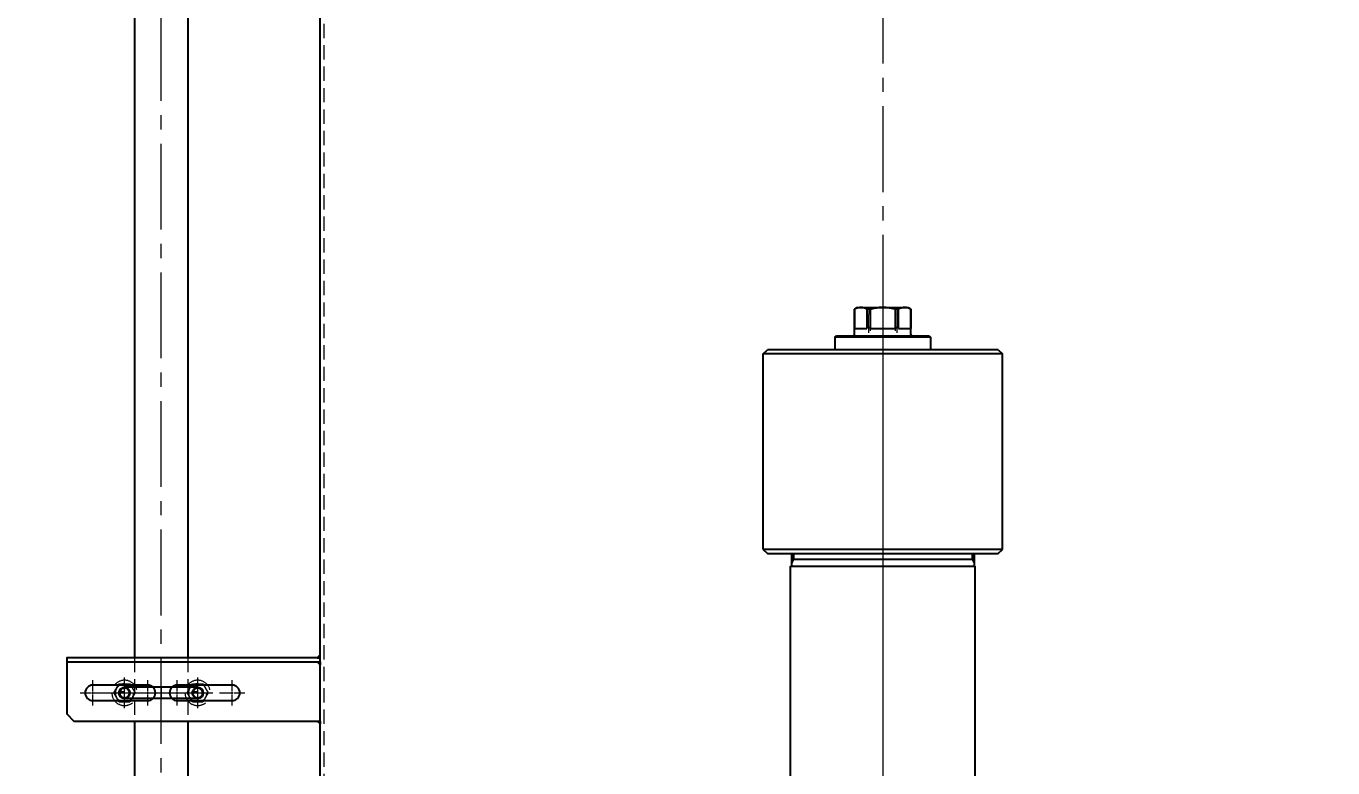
# Model space of a CAD drawing. Header units: millimetres. Extents: x 0 to 49006, y -7876 to 6995.
# Drawn here: x 28626 to 29555, y 3172 to 3700 of the extents above; entities that cross this region are included whole.
import ezdxf
from ezdxf import colors
from ezdxf.entities.mleader import LeaderData, LeaderLine
from ezdxf.enums import TextEntityAlignment as Align
from ezdxf.math import Vec2, Vec3

# ---------------------------------------------------------------- set-up
doc = ezdxf.new("R2010")
doc.units = ezdxf.units.MM
doc.header["$LTSCALE"] = 3.2
for name, pattern in [('CENTER2', [28.575, 19.05, -3.175, 3.175, -3.175]), ('HIDDEN', [9.525, 6.35, -3.175]), ('HIDDEN2', [4.7625, 3.175, -1.5875]), ('PHANTOM2', [31.75, 15.875, -3.175, 3.175, -3.175, 3.175, -3.175])]:
    doc.linetypes.add(name, pattern=pattern)
for name, color, linetype, lineweight in [('01_外形線', 7, 'Continuous', 25), ('03_かくれ線', 6, 'HIDDEN2', 13), ('04_HIDDEN', 2, 'HIDDEN', 13), ('04_中心線', 1, 'CENTER2', 9), ('05_CENTER', 4, 'CENTER2', 13), ('06_PHANTOM', 2, 'PHANTOM2', 13), ('08_DIM', 3, 'Continuous', 13)]:
    doc.layers.add(name, color=color, linetype=linetype, lineweight=lineweight)
doc.layers.add('10_DRAFT', color=8, linetype='Continuous', lineweight=0, plot=False)
doc.styles.add('KSS_TXT', font='txt.shx', dxfattribs={"bigfont": 'extfont2.shx'})
doc.styles.get("Standard").update_dxf_attribs({"font": 'txt.shx', "bigfont": 'extfont2.shx'})

# ---------------------------------------------------------------- blocks, each defined once
blk = doc.blocks.new('SD5-500-NCa_1_1')
at = {"color": 0}
for p, q in [((-867, 82), (-864, 85)), ((-725, 85), (-864, 85)), ((-864, 85), (-864, -85)), ((-722, 82), (-725, 85)), ((-725, 85), (-725, -85)), ((-867, 82), (-867, -82)), ((-722, -82), (-722, 82)), ((-713, 65.5), (-145.5, 65.5)), ((-713, -65.5), (-713, 65.5)), ((-145.5, -65.5), (-145.5, 65.5)), ((-145, 65), (-145.5, 65.5)), ((-722, 65), (-713, 65)), ((-722, 63.5), (-718, 63.5)), ((-718, -65), (-718, 65)), ((-718, 63.5), (-715.4, 65)), ((-145, 65), (-145, -65)), ((-92.9, 65), (-145, 65)), ((-140, 63.5), (-142.6, 65)), ((-140, -65), (-140, 65)), ((-90.3, 63.5), (-140, 63.5)), ((-92.9, 65), (-92.9, -65)), ((-89, 62.75), (-92.9, 65)), ((-89, -62.75), (-89, 62.75)), ((-87, 62.75), (-89, 62.75)), ((-87, 62.75), (-87, -62.75)), ((-85, 60.75), (-87, 62.75)), ((-85, -62), (-85, 62)), ((-74, 62), (-85, 62)), ((-74, 62), (-74, -62)), ((-74, 62), (-73, 61)), ((-73, -61), (-73, 61)), ((-877, 33), (-876, 34)), ((-877, -33), (-877, 33)), ((-876, 34), (-876, -34)), ((-876, 34), (-867, 34)), ((-867, 34), (-867, -34)), ((-66.35, 29.72), (-73, 31.5)), ((-65, -28.5), (-65, 28.5)), ((-48.4, 28.5), (-51, 27)), ((-5.6, 28.5), (-48.4, 28.5)), ((-48.4, -28.5), (-48.4, 28.5)), ((-3, 27), (-5.6, 28.5)), ((-5.6, 28.5), (-5.6, -28.5)), ((-897, 18), (-895.85, 20)), ((-877.8, 20), (-895.85, 20)), ((-895.85, 20), (-895.85, 19.95)), ((-895.85, 19.95), (-882, 19.95)), ((-882, 11.23), (-882, 19.95)), ((-65, 26), (-51, 26)), ((-55, -26), (-55, 26)), ((-51, -27), (-51, 27)), ((-50.13, 27.5), (-3.87, 27.5)), ((-1, 27), (-3, 27)), ((-3, -27), (-3, 27)), ((0, 26), (-1, 27)), ((-1, 27), (-1, -27)), ((0, -26), (0, 26)), ((-897, -18), (-897, 18)), ((-897, 10.82), (-895.5, 9.27)), ((-895.85, 11.23), (-895.85, 8.72)), ((-882, 11.23), (-895.85, 11.23)), ((-895.85, 8.72), (-882, 8.72)), ((-882, -8.72), (-882, 8.72)), ((-895.5, -9.27), (-897, -10.82)), ((-895.85, -8.72), (-895.85, -11.23)), ((-882, -8.72), (-895.85, -8.72)), ((-897, -18), (-895.85, -20)), ((-895.85, -11.23), (-882, -11.23)), ((-882, -19.95), (-882, -11.23)), ((-895.85, -19.95), (-895.85, -20)), ((-882, -19.95), (-895.85, -19.95)), ((-877.8, -20), (-895.85, -20)), ((-65, -26), (-51, -26)), ((-51, -27), (-48.4, -28.5)), ((-3.87, -27.5), (-50.13, -27.5)), ((-5.6, -28.5), (-3, -27)), ((-3, -27), (-1, -27)), ((-1, -27), (0, -26)), ((-876, -34), (-877, -33)), ((-876, -34), (-867, -34)), ((-73, -31.5), (-66.35, -29.72)), ((-48.4, -28.5), (-5.6, -28.5)), ((-722, -63.5), (-718, -63.5)), ((-722, -65), (-713, -65)), ((-718, -63.5), (-715.4, -65)), ((-145.5, -65.5), (-145, -65)), ((-145, -65), (-92.9, -65)), ((-142.6, -65), (-140, -63.5)), ((-140, -63.5), (-90.3, -63.5)), ((-92.9, -65), (-89, -62.75)), ((-89, -62.75), (-87, -62.75)), ((-87, -62.75), (-85, -60.75)), ((-74, -62), (-85, -62)), ((-73, -61), (-74, -62)), ((-145.5, -65.5), (-713, -65.5)), ((-864, -85), (-867, -82)), ((-725, -85), (-722, -82)), ((-725, -85), (-864, -85))]:
    blk.add_line(p, q, dxfattribs=at)
for radius in [10.48, 9.32]:
    blk.add_circle((-175, 0), radius, dxfattribs=at)
for centre, radius, start, end in [((-66.87, 27.79), 2, 20.90107, 75), ((-877.8, 20.8), 0.8, 270, 0), ((-877.8, -20.8), 0.8, 0, 90), ((-66.87, -27.79), 2, 285, 339.09893)]:
    blk.add_arc(centre, radius, start, end, dxfattribs=at)
for points, start_tangent, end_tangent in [([(-895.85, 19.95), (-896.18, 19.24), (-896.46, 18.52), (-896.69, 17.8), (-896.82, 17.25), (-896.92, 16.7), (-896.98, 16.14), (-897, 15.59)], (-0.424612, -0.905375), (-0.035971, -0.999353)), ([(-897, 15.59), (-896.98, 15.07), (-896.93, 14.56), (-896.84, 14), (-896.71, 13.44), (-896.54, 12.89), (-896.34, 12.33), (-896.11, 11.78), (-895.85, 11.23)], (0.033003, -0.999455), (0.4305, -0.902591)), ([(-895.85, 8.72), (-896.15, 7.45), (-896.41, 6.17), (-896.63, 4.88), (-896.8, 3.58), (-896.88, 2.69), (-896.95, 1.79), (-896.99, 0.9), (-897, 0)], (-0.230061, -0.973176), (-0.014404, -0.999896)), ([(-897, 0), (-896.98, -1.14), (-896.92, -2.29), (-896.81, -3.43), (-896.67, -4.57), (-896.49, -5.71), (-896.27, -6.85), (-896.07, -7.79), (-895.85, -8.72)], (0.018431, -0.99983), (0.233877, -0.972266)), ([(-895.85, -11.23), (-896.18, -11.94), (-896.46, -12.66), (-896.69, -13.38), (-896.82, -13.93), (-896.92, -14.48), (-896.98, -15.03), (-897, -15.59)], (-0.424612, -0.905375), (-0.035971, -0.999353)), ([(-897, -15.59), (-896.98, -16.1), (-896.93, -16.62), (-896.84, -17.18), (-896.71, -17.73), (-896.54, -18.29), (-896.34, -18.84), (-896.11, -19.4), (-895.85, -19.95)], (0.033003, -0.999455), (0.4305, -0.902591))]:
    blk.add_spline(points, degree=3, dxfattribs=dict(at, start_tangent=start_tangent, end_tangent=end_tangent))
at = {"layer": '04_HIDDEN', "color": 0}
for p, q in [((-262.23, 47.75), (-156.85, 47.75)), ((-225.79, 31.5), (-73, 31.5)), ((-896.66, 10.47), (-879, 9.91)), ((-895.5, 9.27), (-880.5, 8.8)), ((-880.5, -8.8), (-895.5, -9.27)), ((-879, -9.91), (-896.66, -10.47)), ((-73, -31.5), (-225.79, -31.5)), ((-156.85, -47.75), (-262.23, -47.75))]:
    blk.add_line(p, q, dxfattribs=at)
at = {"layer": '05_CENTER', "color": 0}
for p, q in [((-175, 13.51), (-175, -13.51)), ((-907.51, 0), (4.42, 0)), ((325.81, 0), (508.24, 0))]:
    blk.add_line(p, q, dxfattribs=at)
at = {"layer": '06_PHANTOM', "color": 0}
for p, q in [((427, 31.5), (337.25, 31.5)), ((433.65, 29.72), (427, 31.5)), ((427, -31.5), (427, 31.5)), ((435, -28.5), (435, 28.5)), ((451.6, 28.5), (449, 27)), ((494.4, 28.5), (451.6, 28.5)), ((451.6, -28.5), (451.6, 28.5)), ((497, 27), (494.4, 28.5)), ((494.4, 28.5), (494.4, -28.5)), ((435, 26), (449, 26)), ((445, -26), (445, 26)), ((449, -27), (449, 27)), ((449.87, 27.5), (496.13, 27.5)), ((499, 27), (497, 27)), ((497, -27), (497, 27)), ((500, 26), (499, 27)), ((499, 27), (499, -27)), ((500, -26), (500, 26)), ((435, -26), (449, -26)), ((449, -27), (451.6, -28.5)), ((496.13, -27.5), (449.87, -27.5)), ((494.4, -28.5), (497, -27)), ((497, -27), (499, -27)), ((499, -27), (500, -26)), ((337.25, -31.5), (427, -31.5)), ((427, -31.5), (433.65, -29.72)), ((451.6, -28.5), (494.4, -28.5))]:
    blk.add_line(p, q, dxfattribs=at)
for centre, start, end in [((433.13, 27.79), 20.90107, 75), ((433.13, -27.79), 285, 339.09893)]:
    blk.add_arc(centre, 2, start, end, dxfattribs=at)
blk = doc.blocks.new('A$C2EB33B8C_1_1')
at = {"color": 4, "rotation": 270}
blk.add_blockref('SD5-500-NCa_1_1', (0, -90), dxfattribs=at)
blk = doc.blocks.new('A$C5A567FE3_1_1')
blk.add_blockref('A$C2EB33B8C_1_1', (-275, 720))
blk = doc.blocks.new('8b_1_1')
at = {"color": 0, "linetype": 'CENTER2'}
for p, q in [((0, -10.87), (0, 10.87)), ((10.87, 0), (-10.87, 0))]:
    blk.add_line(p, q, dxfattribs=at)
at = {"color": 0}
for p, q in [((-3.75, 6.49), (-7.5, 0)), ((-3.75, 6.49), (-7.5, 0)), ((-7.5, 0), (-3.75, -6.49)), ((-7.5, 0), (-3.75, -6.49)), ((3.75, 6.49), (-3.75, 6.49)), ((3.75, 6.49), (-3.75, 6.49)), ((7.5, 0), (3.75, 6.49)), ((7.5, 0), (3.75, 6.49)), ((3.75, -6.49), (7.5, 0)), ((3.75, -6.49), (7.5, 0)), ((-3.75, -6.49), (3.75, -6.49)), ((-3.75, -6.49), (3.75, -6.49))]:
    blk.add_line(p, q, dxfattribs=at)
for radius in [9, 6.5, 4, 3.25]:
    blk.add_circle((0, 0), radius, dxfattribs=at)
at = {"layer": '10_DRAFT', "style": 'KSS_TXT'}
blk.add_text('M8', height=1, dxfattribs=at).set_placement((0.76, 0.14))
blk = doc.blocks.new('A$C68035EB2_1_1')
at = {"color": 0}
for p, q in [((-26, 4), (26, 4)), ((-26, -4), (26, -4))]:
    blk.add_line(p, q, dxfattribs=at)
for centre, start, end in [((-26, 0), 90, 270), ((26, 0), 270, 90)]:
    blk.add_arc(centre, 4, start, end)
at = {"layer": '04_HIDDEN', "color": 0}
for centre in [(-26, 0), (26, 0)]:
    blk.add_circle(centre, 3.32, dxfattribs=at)
for centre, start, end in [((-26, 0), 270, 90), ((26, 0), 90, 270)]:
    blk.add_arc(centre, 4, start, end, dxfattribs=at)
at = {"layer": '05_CENTER', "color": 0}
for p, q in [((32.64, 0), (-32.64, 0)), ((-26, -6.7), (-26, 6.7)), ((26, -6.7), (26, 6.7))]:
    blk.add_line(p, q, dxfattribs=at)
at = {"layer": '10_DRAFT'}
blk.add_line((0, 4), (0, -4), dxfattribs=at)
blk = doc.blocks.new('A$C68035FB2_1_1')
at = {"color": 4}
blk.add_blockref('A$C68035EB2_1_1', (0, 0), dxfattribs=at)
at = {"layer": '04_HIDDEN', "color": 4}
for p in [(-26, 0), (26, 0)]:
    blk.add_blockref('8b_1_1', p, dxfattribs=at)
blk = doc.blocks.new('*U2196')
at = {"layer": '04_中心線', "color": 0, "linetype": 'CENTER2', "transparency": 16777216}
for p, q in [((-9, 0), (-1.1, 0)), ((0, 1.1), (0, 9)), ((1.1, 0), (9, 0)), ((0, -9), (0, -1.1))]:
    blk.add_line(p, q, dxfattribs=at)
at = {"layer": '04_中心線', "color": 0, "linetype": 'Continuous', "transparency": 16777216}
for p, q in [((-0.55, 0), (0.55, 0)), ((0, -0.55), (0, 0.55))]:
    blk.add_line(p, q, dxfattribs=at)
blk = doc.blocks.new('*U2192')
at = {"layer": '04_中心線', "color": 0, "linetype": 'CENTER2', "transparency": 16777216}
for p, q in [((-9, 0), (-1.1, 0)), ((0, 1.1), (0, 9)), ((1.1, 0), (9, 0)), ((0, -9), (0, -1.1))]:
    blk.add_line(p, q, dxfattribs=at)
at = {"layer": '04_中心線', "color": 0, "linetype": 'Continuous', "transparency": 16777216}
for p, q in [((-0.55, 0), (0.55, 0)), ((0, -0.55), (0, 0.55))]:
    blk.add_line(p, q, dxfattribs=at)
blk = doc.blocks.new('*U2194')
at = {"layer": '04_中心線', "color": 0, "linetype": 'CENTER2', "transparency": 16777216}
for p, q in [((-9, 0), (-1.1, 0)), ((0, 1.1), (0, 9)), ((1.1, 0), (9, 0)), ((0, -9), (0, -1.1))]:
    blk.add_line(p, q, dxfattribs=at)
at = {"layer": '04_中心線', "color": 0, "linetype": 'Continuous', "transparency": 16777216}
for p, q in [((-0.55, 0), (0.55, 0)), ((0, -0.55), (0, 0.55))]:
    blk.add_line(p, q, dxfattribs=at)
blk = doc.blocks.new('*U2193')
at = {"layer": '04_中心線', "color": 0, "linetype": 'CENTER2', "transparency": 16777216}
for p, q in [((-9, 0), (-1.1, 0)), ((0, 1.1), (0, 9)), ((1.1, 0), (9, 0)), ((0, -9), (0, -1.1))]:
    blk.add_line(p, q, dxfattribs=at)
at = {"layer": '04_中心線', "color": 0, "linetype": 'Continuous', "transparency": 16777216}
for p, q in [((-0.55, 0), (0.55, 0)), ((0, -0.55), (0, 0.55))]:
    blk.add_line(p, q, dxfattribs=at)
blk = doc.blocks.new('AM_BALLOON1')
at = {"transparency": 16777216}
blk.add_circle((0, 0), 5, dxfattribs=at)
blk.add_attdef('B_NUMBER', text='', height=3, dxfattribs=at).set_placement((0, 0), align=Align.MIDDLE_CENTER)
blk = doc.blocks.new('_OPEN')
at = {"color": 0, "linetype": 'ByBlock'}
for p, q in [((-1, 0.167), (0, 0)), ((0, 0), (-1, -0.167)), ((0, 0), (-1, 0))]:
    blk.add_line(p, q, dxfattribs=at)

msp = doc.modelspace()

# ---------------------------------------------------------------- hatches: boundary and pattern name
h = msp.add_hatch(color=3)
h.dxf.hatch_style = 1
h.paths.add_polyline_path([(28833.416, 3250.453), (28835.416, 3250.453), (28835.416, 3252.453)])
h.paths.add_polyline_path([(28835.416, 3245.453), (28835.416, 3247.453), (28833.416, 3247.453)])
h.paths.add_polyline_path([(28835.416, 3205.453), (28833.416, 3205.453), (28835.416, 3203.453)])

# ---------------------------------------------------------------- linework, layer by layer
for p, q in [((28835.416, 3156.453), (28835.416, 3810.453)), ((28703.416, 3705.453), (28703.416, 3250.453)), ((28741.416, 3705.453), (28741.416, 3250.453)), ((28703.416, 3205.453), (28703.416, 3027.1)), ((28741.416, 3205.453), (28741.416, 2977.628))]:
    msp.add_line(p, q)
for points in [[(28833.416, 3250.453), (28835.416, 3250.453), (28835.416, 3252.453), (28833.416, 3250.453)], [(28833.416, 3247.453), (28835.416, 3247.453), (28835.416, 3245.453), (28833.416, 3247.453)], [(28833.416, 3205.453), (28835.416, 3205.453), (28835.416, 3203.453), (28833.416, 3205.453)]]:
    msp.add_lwpolyline(points)
for points in [[(28673.916, 3219.953), (28712.916, 3219.953, 1), (28712.916, 3230.953), (28673.916, 3230.953, 1)], [(28733.916, 3219.953), (28772.916, 3219.953, 1), (28772.916, 3230.953), (28733.916, 3230.953, 1)]]:
    msp.add_lwpolyline(points, format="xyb", close=True)
at = {"layer": '01_外形線'}
msp.add_line((28655.416, 3247.453), (28835.416, 3247.453), dxfattribs=at)
msp.add_lwpolyline([(28835.416, 3250.453), (28655.416, 3250.453), (28655.416, 3210.453), (28660.416, 3205.453), (28835.416, 3205.453), (28835.416, 3247.453)], dxfattribs=at)
at = {"layer": '03_かくれ線'}
for p, q in [((28838.416, 3157.695), (28838.416, 3810.453)), ((28703.416, 3250.453), (28703.416, 3205.453)), ((28741.416, 3250.453), (28741.416, 3205.453))]:
    msp.add_line(p, q, dxfattribs=at)
at = {"layer": '04_中心線'}
for p, q in [((29235.416, 3825.453), (29235.416, 2941.453)), ((28673.916, 3225.453), (28772.916, 3225.453))]:
    msp.add_line(p, q, dxfattribs=at)
msp.add_lwpolyline([(28722.416, 3006.274), (28722.416, 4620.753)], dxfattribs=at)

# ---------------------------------------------------------------- block references
msp.add_blockref('A$C5A567FE3_1_1', (29510.416, 1972.453))
at = {"xscale": -1}
msp.add_blockref('A$C68035FB2_1_1', (28722.416, 3225.453), dxfattribs=at)
at = {"layer": '04_中心線', "linetype": 'CENTER2'}
for name, p in [('*U2193', (28673.916, 3225.453)), ('*U2194', (28712.916, 3225.453)), ('*U2192', (28733.916, 3225.453)), ('*U2196', (28772.916, 3225.453))]:
    msp.add_blockref(name, p, dxfattribs=at)

# ---------------------------------------------------------------- leaders
at = {"layer": '08_DIM'}
ml = msp.add_multileader_block('Standard', dxfattribs=at)
ml.set_content('AM_BALLOON1', color=256, scale=10)
ml.set_attribute('B_NUMBER', 'H', width=0)
ml.set_leader_properties(color=256, linetype='ByLayer', lineweight=-1)
ml.set_arrow_properties(name='OPEN')
ml.build(insert=Vec2(0, 0))
ml.multileader.update_dxf_attribs({"leader_type": 0, "has_dogleg": 0, "text_right_attachment_type": 6, "dogleg_length": 0, "arrow_head_size": 20, "scale": 10, "block_connection_type": 1})
ctx = ml.context
ctx.base_point, ctx.scale, ctx.char_height, ctx.arrow_head_size, ctx.landing_gap_size, ctx.plane_origin = Vec3(34758.24, 4676.115), 10, 40, 20, 20, Vec3(34837.832, 4676.156)
ctx.right_attachment, ctx.attachment_type = 6, 1
notes = []
notes.append((ctx, [(0, (0, 0, 0), (0, 0), (1, 0), 1, [])]))
ctx.block.insert = Vec3(34758.24, 4676.115)
ml = msp.add_multileader_block('Standard', dxfattribs=at)
ml.set_content('AM_BALLOON1', color=256, scale=10)
ml.set_attribute('B_NUMBER', 'G', width=0)
ml.set_leader_properties(color=256, linetype='ByLayer', lineweight=-1)
ml.set_arrow_properties(name='OPEN')
ml.build(insert=Vec2(0, 0))
ml.multileader.update_dxf_attribs({"leader_type": 0, "has_dogleg": 0, "text_right_attachment_type": 6, "dogleg_length": 0, "arrow_head_size": 20, "scale": 10, "block_connection_type": 1})
ctx = ml.context
ctx.base_point, ctx.scale, ctx.char_height, ctx.arrow_head_size, ctx.landing_gap_size, ctx.plane_origin = Vec3(34758.24, 4537.505), 10, 40, 20, 20, Vec3(34837.832, 4537.546)
ctx.right_attachment, ctx.attachment_type = 6, 1
notes.append((ctx, [(0, (0, 0, 0), (0, 0), (1, 0), 1, [])]))
ctx.block.insert = Vec3(34758.24, 4537.505)
ml = msp.add_multileader_block('Standard', dxfattribs=at)
ml.set_content('AM_BALLOON1', color=256, scale=10)
ml.set_attribute('B_NUMBER', 'F', width=0)
ml.set_leader_properties(color=256, linetype='ByLayer', lineweight=-1)
ml.set_arrow_properties(name='OPEN')
ml.build(insert=Vec2(0, 0))
ml.multileader.update_dxf_attribs({"leader_type": 0, "has_dogleg": 0, "text_right_attachment_type": 6, "dogleg_length": 0, "arrow_head_size": 20, "scale": 10, "block_connection_type": 1})
ctx = ml.context
ctx.base_point, ctx.scale, ctx.char_height, ctx.arrow_head_size, ctx.landing_gap_size, ctx.plane_origin = Vec3(34758.24, 4398.895), 10, 40, 20, 20, Vec3(34837.832, 4398.936)
ctx.right_attachment, ctx.attachment_type = 6, 1
notes.append((ctx, [(0, (0, 0, 0), (0, 0), (1, 0), 1, [])]))
ctx.block.insert = Vec3(34758.24, 4398.895)
ml = msp.add_multileader_block('Standard', dxfattribs=at)
ml.set_content('AM_BALLOON1', color=256, scale=10)
ml.set_attribute('B_NUMBER', 'E', width=0)
ml.set_leader_properties(color=256, linetype='ByLayer', lineweight=-1)
ml.set_arrow_properties(name='OPEN')
ml.build(insert=Vec2(0, 0))
ml.multileader.update_dxf_attribs({"leader_type": 0, "has_dogleg": 0, "text_right_attachment_type": 6, "dogleg_length": 0, "arrow_head_size": 20, "scale": 10, "block_connection_type": 1})
ctx = ml.context
ctx.base_point, ctx.scale, ctx.char_height, ctx.arrow_head_size, ctx.landing_gap_size, ctx.plane_origin = Vec3(34758.24, 4260.285), 10, 40, 20, 20, Vec3(34837.832, 4260.325)
ctx.right_attachment, ctx.attachment_type = 6, 1
notes.append((ctx, [(0, (0, 0, 0), (0, 0), (1, 0), 1, [])]))
ctx.block.insert = Vec3(34758.24, 4260.285)
ml = msp.add_multileader_block('Standard', dxfattribs=at)
ml.set_content('AM_BALLOON1', color=256, scale=10)
ml.set_attribute('B_NUMBER', 'T', width=0)
ml.set_leader_properties(color=256, linetype='ByLayer', lineweight=-1)
ml.set_arrow_properties(name='OPEN')
ml.build(insert=Vec2(0, 0))
ml.multileader.update_dxf_attribs({"leader_type": 0, "has_dogleg": 0, "text_right_attachment_type": 6, "dogleg_length": 0, "arrow_head_size": 20, "scale": 10, "block_connection_type": 1})
ctx = ml.context
ctx.base_point, ctx.scale, ctx.char_height, ctx.arrow_head_size, ctx.landing_gap_size, ctx.plane_origin = Vec3(34888.38, 3645.663), 10, 40, 20, 20, Vec3(34967.973, 3645.704)
ctx.right_attachment, ctx.attachment_type = 6, 1
notes.append((ctx, [(0, (0, 0, 0), (0, 0), (1, 0), 1, [])]))
ctx.block.insert = Vec3(34888.38, 3645.663)
for ctx, leaders in notes:
    for number, flags, end, landing, length, lines in leaders:
        leader = LeaderData()
        leader.index, (leader.has_last_leader_line, leader.has_dogleg_vector, leader.attachment_direction) = number, flags
        leader.last_leader_point, leader.dogleg_vector, leader.dogleg_length = Vec3(end), Vec3(landing), length
        for number, points, colour, breaks in lines:
            line = LeaderLine()
            line.index, line.vertices, line.color, line.breaks = number, Vec3.list(points), colors.encode_raw_color(colour), breaks
            leader.lines.append(line)
        ctx.leaders.append(leader)

doc.saveas('drawing.dxf')
